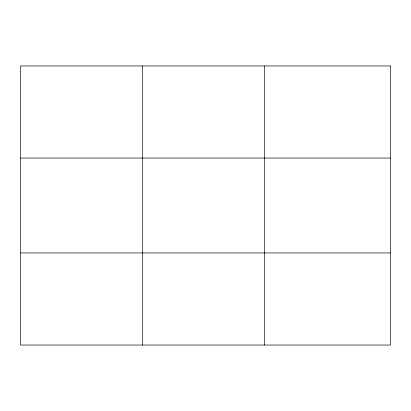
<?xml version="1.0" encoding="UTF-8"?>
<svg xmlns="http://www.w3.org/2000/svg" width="411" height="411" viewBox="0 0 411 411"><rect width="100%" height="100%" fill="white"/><g stroke="black" fill="none" stroke-linecap="round" stroke-linejoin="round"><path stroke-width="0.62" d="M142.617 65.96L142.617 345.04M264.684 65.96L264.684 345.04M20.55 158.055L390.45 158.055M20.55 252.945L390.45 252.945M390.45 65.96L390.45 345.04L20.55 345.04L20.55 65.96L390.45 65.96"/></g></svg>
